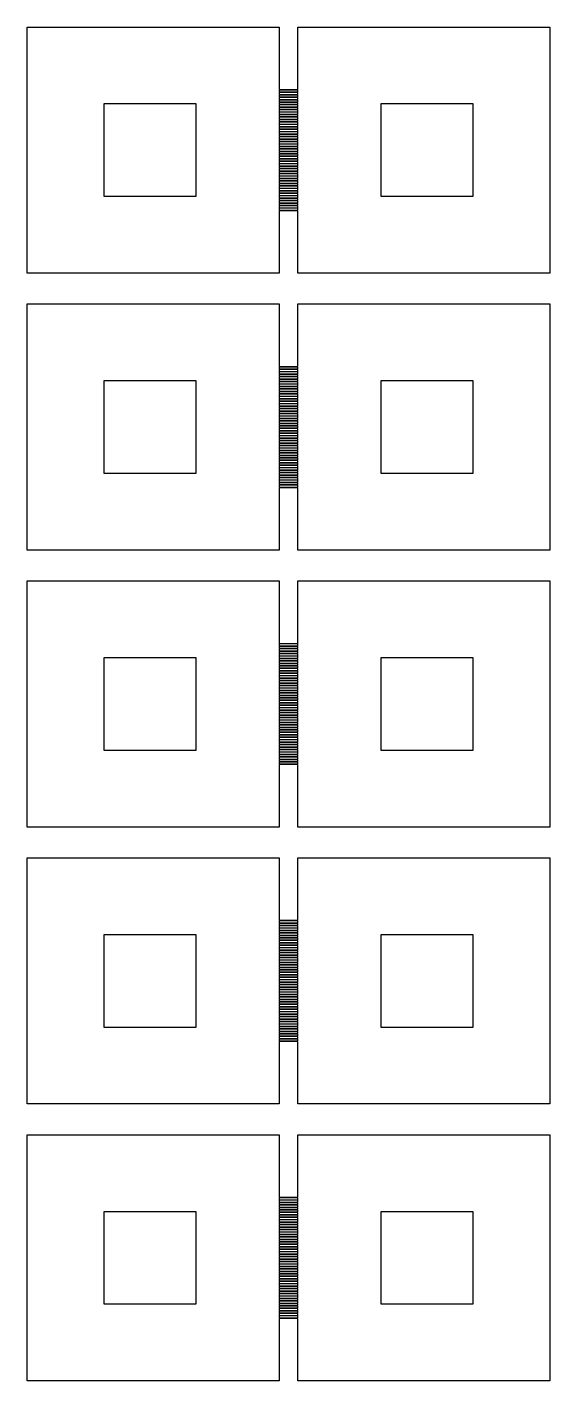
# Model space of a CAD drawing. Extents: x 40 to 187, y -3 to 150.
# Drawn here: x 55.48 to 64.17, y 69.28 to 91.78 of the extents above; entities that cross this region are included whole.
import ezdxf

# ---------------------------------------------------------------- set-up
doc = ezdxf.new("R2010")
doc.units = 0

msp = doc.modelspace()

# ---------------------------------------------------------------- linework, layer by layer
for p, q in [((55.476, 87.6879), (55.476, 91.7783)), ((55.476, 91.7783), (59.6687, 91.7783)), ((59.6687, 91.7783), (59.6687, 90.7404)), ((59.9755, 90.7404), (59.9755, 91.7783)), ((59.9755, 91.7783), (64.1681, 91.7783)), ((64.1681, 91.7783), (64.1681, 87.6879)), ((59.6687, 90.7404), (59.9755, 90.7404)), ((59.9755, 90.7302), (59.6687, 90.7302)), ((59.6687, 90.7302), (59.6687, 90.6995)), ((59.6687, 90.6995), (59.9755, 90.6995)), ((59.9755, 90.6893), (59.6687, 90.6893)), ((59.6687, 90.6893), (59.6687, 90.6586)), ((59.9755, 90.6995), (59.9755, 90.7302)), ((59.9755, 90.6586), (59.9755, 90.6893)), ((58.2882, 90.5001), (56.7543, 90.5001)), ((56.7543, 90.5001), (56.7543, 88.9662)), ((58.2882, 88.9662), (58.2882, 90.5001)), ((59.6687, 90.6586), (59.9755, 90.6586)), ((59.9755, 90.6484), (59.6687, 90.6484)), ((59.6687, 90.6484), (59.6687, 90.6177)), ((59.6687, 90.6177), (59.9755, 90.6177)), ((59.9755, 90.6075), (59.6687, 90.6075)), ((59.6687, 90.6075), (59.6687, 90.5768)), ((59.6687, 90.5768), (59.9755, 90.5768)), ((59.9755, 90.5665), (59.6687, 90.5665)), ((59.6687, 90.5665), (59.6687, 90.5359)), ((59.6687, 90.5359), (59.9755, 90.5359)), ((59.9755, 90.5257), (59.6687, 90.5257)), ((59.6687, 90.5257), (59.6687, 90.495)), ((59.6687, 90.495), (59.9755, 90.495)), ((59.9755, 90.4847), (59.6687, 90.4847)), ((59.6687, 90.4847), (59.6687, 90.4541)), ((59.6687, 90.4541), (59.9755, 90.4541)), ((59.9755, 90.4438), (59.6687, 90.4438)), ((59.6687, 90.4438), (59.6687, 90.4132)), ((59.9755, 90.6177), (59.9755, 90.6484)), ((59.9755, 90.5768), (59.9755, 90.6075)), ((59.9755, 90.5359), (59.9755, 90.5665)), ((59.9755, 90.495), (59.9755, 90.5257)), ((59.9755, 90.4541), (59.9755, 90.4847)), ((59.9755, 90.4132), (59.9755, 90.4438)), ((62.8899, 90.5001), (61.356, 90.5001)), ((61.356, 90.5001), (61.356, 88.9662)), ((62.8899, 88.9662), (62.8899, 90.5001)), ((59.6687, 90.4132), (59.9755, 90.4132)), ((59.9755, 90.4029), (59.6687, 90.4029)), ((59.6687, 90.4029), (59.6687, 90.3723)), ((59.6687, 90.3723), (59.9755, 90.3723)), ((59.9755, 90.362), (59.6687, 90.362)), ((59.6687, 90.362), (59.6687, 90.3314)), ((59.6687, 90.3314), (59.9755, 90.3314)), ((59.9755, 90.3211), (59.6687, 90.3211)), ((59.6687, 90.3211), (59.6687, 90.2905)), ((59.6687, 90.2905), (59.9755, 90.2905)), ((59.9755, 90.2802), (59.6687, 90.2802)), ((59.6687, 90.2802), (59.6687, 90.2495)), ((59.6687, 90.2495), (59.9755, 90.2495)), ((59.9755, 90.2393), (59.6687, 90.2393)), ((59.6687, 90.2393), (59.6687, 90.2086)), ((59.9755, 90.3723), (59.9755, 90.4029)), ((59.9755, 90.3314), (59.9755, 90.362)), ((59.9755, 90.2905), (59.9755, 90.3211)), ((59.9755, 90.2495), (59.9755, 90.2802)), ((59.9755, 90.2086), (59.9755, 90.2393)), ((59.6687, 90.2086), (59.9755, 90.2086)), ((59.9755, 90.1984), (59.6687, 90.1984)), ((59.6687, 90.1984), (59.6687, 90.1677)), ((59.6687, 90.1677), (59.9755, 90.1677)), ((59.9755, 90.1575), (59.6687, 90.1575)), ((59.6687, 90.1575), (59.6687, 90.1268)), ((59.6687, 90.1268), (59.9755, 90.1268)), ((59.9755, 90.1166), (59.6687, 90.1166)), ((59.6687, 90.1166), (59.6687, 90.0859)), ((59.6687, 90.0859), (59.9755, 90.0859)), ((59.9755, 90.0757), (59.6687, 90.0757)), ((59.6687, 90.0757), (59.6687, 90.045)), ((59.6687, 90.045), (59.9755, 90.045)), ((59.9755, 90.0348), (59.6687, 90.0348)), ((59.6687, 90.0348), (59.6687, 90.0041)), ((59.6687, 90.0041), (59.9755, 90.0041)), ((59.9755, 89.9939), (59.6687, 89.9939)), ((59.6687, 89.9939), (59.6687, 89.9632)), ((59.9755, 90.1677), (59.9755, 90.1984)), ((59.9755, 90.1268), (59.9755, 90.1575)), ((59.9755, 90.0859), (59.9755, 90.1166)), ((59.9755, 90.045), (59.9755, 90.0757)), ((59.9755, 90.0041), (59.9755, 90.0348)), ((59.9755, 89.9632), (59.9755, 89.9939)), ((59.6687, 89.9632), (59.9755, 89.9632)), ((59.9755, 89.953), (59.6687, 89.953)), ((59.6687, 89.953), (59.6687, 89.9223)), ((59.6687, 89.9223), (59.9755, 89.9223)), ((59.9755, 89.9121), (59.6687, 89.9121)), ((59.6687, 89.9121), (59.6687, 89.8814)), ((59.6687, 89.8814), (59.9755, 89.8814)), ((59.9755, 89.8712), (59.6687, 89.8712)), ((59.6687, 89.8712), (59.6687, 89.8405)), ((59.6687, 89.8405), (59.9755, 89.8405)), ((59.9755, 89.8303), (59.6687, 89.8303)), ((59.6687, 89.8303), (59.6687, 89.7996)), ((59.6687, 89.7996), (59.9755, 89.7996)), ((59.9755, 89.7894), (59.6687, 89.7894)), ((59.6687, 89.7894), (59.6687, 89.7587)), ((59.9755, 89.9223), (59.9755, 89.953)), ((59.9755, 89.8814), (59.9755, 89.9121)), ((59.9755, 89.8405), (59.9755, 89.8712)), ((59.9755, 89.7996), (59.9755, 89.8303)), ((59.9755, 89.7587), (59.9755, 89.7894)), ((59.6687, 89.7587), (59.9755, 89.7587)), ((59.9755, 89.7485), (59.6687, 89.7485)), ((59.6687, 89.7485), (59.6687, 89.7178)), ((59.6687, 89.7178), (59.9755, 89.7178)), ((59.9755, 89.7076), (59.6687, 89.7076)), ((59.6687, 89.7076), (59.6687, 89.6769)), ((59.6687, 89.6769), (59.9755, 89.6769)), ((59.9755, 89.6667), (59.6687, 89.6667)), ((59.6687, 89.6667), (59.6687, 89.636)), ((59.6687, 89.636), (59.9755, 89.636)), ((59.9755, 89.6258), (59.6687, 89.6258)), ((59.6687, 89.6258), (59.6687, 89.5951)), ((59.6687, 89.5951), (59.9755, 89.5951)), ((59.9755, 89.5849), (59.6687, 89.5849)), ((59.6687, 89.5849), (59.6687, 89.5542)), ((59.6687, 89.5542), (59.9755, 89.5542)), ((59.9755, 89.544), (59.6687, 89.544)), ((59.6687, 89.544), (59.6687, 89.5133)), ((59.9755, 89.7178), (59.9755, 89.7485)), ((59.9755, 89.6769), (59.9755, 89.7076)), ((59.9755, 89.636), (59.9755, 89.6667)), ((59.9755, 89.5951), (59.9755, 89.6258)), ((59.9755, 89.5542), (59.9755, 89.5849)), ((59.9755, 89.5133), (59.9755, 89.544)), ((59.6687, 89.5133), (59.9755, 89.5133)), ((59.9755, 89.5031), (59.6687, 89.5031)), ((59.6687, 89.5031), (59.6687, 89.4724)), ((59.6687, 89.4724), (59.9755, 89.4724)), ((59.9755, 89.4622), (59.6687, 89.4622)), ((59.6687, 89.4622), (59.6687, 89.4315)), ((59.6687, 89.4315), (59.9755, 89.4315)), ((59.9755, 89.4212), (59.6687, 89.4212)), ((59.6687, 89.4212), (59.6687, 89.3906)), ((59.6687, 89.3906), (59.9755, 89.3906)), ((59.9755, 89.3804), (59.6687, 89.3804)), ((59.6687, 89.3804), (59.6687, 89.3497)), ((59.6687, 89.3497), (59.9755, 89.3497)), ((59.9755, 89.3394), (59.6687, 89.3394)), ((59.6687, 89.3394), (59.6687, 89.3088)), ((59.9755, 89.4724), (59.9755, 89.5031)), ((59.9755, 89.4315), (59.9755, 89.4622)), ((59.9755, 89.3906), (59.9755, 89.4212)), ((59.9755, 89.3497), (59.9755, 89.3804)), ((59.9755, 89.3088), (59.9755, 89.3394)), ((59.6687, 89.3088), (59.9755, 89.3088)), ((59.9755, 89.2986), (59.6687, 89.2986)), ((59.6687, 89.2986), (59.6687, 89.2679)), ((59.6687, 89.2679), (59.9755, 89.2679)), ((59.9755, 89.2576), (59.6687, 89.2576)), ((59.6687, 89.2576), (59.6687, 89.227)), ((59.6687, 89.227), (59.9755, 89.227)), ((59.9755, 89.2167), (59.6687, 89.2167)), ((59.6687, 89.2167), (59.6687, 89.1861)), ((59.6687, 89.1861), (59.9755, 89.1861)), ((59.9755, 89.1758), (59.6687, 89.1758)), ((59.6687, 89.1758), (59.6687, 89.1452)), ((59.6687, 89.1452), (59.9755, 89.1452)), ((59.9755, 89.1349), (59.6687, 89.1349)), ((59.6687, 89.1349), (59.6687, 89.1042)), ((59.6687, 89.1042), (59.9755, 89.1042)), ((59.9755, 89.094), (59.6687, 89.094)), ((59.6687, 89.094), (59.6687, 89.0633)), ((59.9755, 89.2679), (59.9755, 89.2986)), ((59.9755, 89.227), (59.9755, 89.2576)), ((59.9755, 89.1861), (59.9755, 89.2167)), ((59.9755, 89.1452), (59.9755, 89.1758)), ((59.9755, 89.1042), (59.9755, 89.1349)), ((59.9755, 89.0633), (59.9755, 89.094)), ((56.7543, 88.9662), (58.2882, 88.9662)), ((59.6687, 89.0633), (59.9755, 89.0633)), ((59.9755, 89.0531), (59.6687, 89.0531)), ((59.6687, 89.0531), (59.6687, 89.0224)), ((59.6687, 89.0224), (59.9755, 89.0224)), ((59.9755, 89.0122), (59.6687, 89.0122)), ((59.6687, 89.0122), (59.6687, 88.9816)), ((59.6687, 88.9816), (59.9755, 88.9816)), ((59.9755, 88.9713), (59.6687, 88.9713)), ((59.6687, 88.9713), (59.6687, 88.9406)), ((59.6687, 88.9406), (59.9755, 88.9406)), ((59.9755, 88.9304), (59.6687, 88.9304)), ((59.6687, 88.9304), (59.6687, 88.8997)), ((59.6687, 88.8997), (59.9755, 88.8997)), ((59.9755, 88.8895), (59.6687, 88.8895)), ((59.6687, 88.8895), (59.6687, 88.8588)), ((59.9755, 89.0224), (59.9755, 89.0531)), ((59.9755, 88.9816), (59.9755, 89.0122)), ((59.9755, 88.9406), (59.9755, 88.9713)), ((59.9755, 88.8997), (59.9755, 88.9304)), ((59.9755, 88.8588), (59.9755, 88.8895)), ((61.356, 88.9662), (62.8899, 88.9662)), ((59.6687, 88.8588), (59.9755, 88.8588)), ((59.9755, 88.8486), (59.6687, 88.8486)), ((59.6687, 88.8486), (59.6687, 88.8179)), ((59.6687, 88.8179), (59.9755, 88.8179)), ((59.9755, 88.8077), (59.6687, 88.8077)), ((59.6687, 88.8077), (59.6687, 88.777)), ((59.6687, 88.777), (59.9755, 88.777)), ((59.9755, 88.7668), (59.6687, 88.7668)), ((59.6687, 88.7668), (59.6687, 88.7361)), ((59.6687, 88.7361), (59.9755, 88.7361)), ((59.9755, 88.7259), (59.6687, 88.7259)), ((59.6687, 88.7259), (59.6687, 87.6879)), ((59.9755, 88.8179), (59.9755, 88.8486)), ((59.9755, 88.777), (59.9755, 88.8077)), ((59.9755, 88.7361), (59.9755, 88.7668)), ((59.9755, 87.6879), (59.9755, 88.7259)), ((59.6687, 87.6879), (55.476, 87.6879)), ((64.1681, 87.6879), (59.9755, 87.6879)), ((55.476, 83.0862), (55.476, 87.1766)), ((55.476, 87.1766), (59.6687, 87.1766)), ((59.6687, 87.1766), (59.6687, 86.1387)), ((59.9755, 86.1387), (59.9755, 87.1766)), ((59.9755, 87.1766), (64.1681, 87.1766)), ((64.1681, 87.1766), (64.1681, 83.0862)), ((59.6687, 86.1387), (59.9755, 86.1387)), ((59.9755, 86.1285), (59.6687, 86.1285)), ((59.6687, 86.1285), (59.6687, 86.0978)), ((59.6687, 86.0978), (59.9755, 86.0978)), ((59.9755, 86.0876), (59.6687, 86.0876)), ((59.6687, 86.0876), (59.6687, 86.0569)), ((59.6687, 86.0569), (59.9755, 86.0569)), ((59.9755, 86.0467), (59.6687, 86.0467)), ((59.6687, 86.0467), (59.6687, 86.016)), ((59.6687, 86.016), (59.9755, 86.016)), ((59.9755, 86.0058), (59.6687, 86.0058)), ((59.6687, 86.0058), (59.6687, 85.9751)), ((59.6687, 85.9751), (59.9755, 85.9751)), ((59.9755, 85.9648), (59.6687, 85.9648)), ((59.6687, 85.9648), (59.6687, 85.9342)), ((59.9755, 86.0978), (59.9755, 86.1285)), ((59.9755, 86.0569), (59.9755, 86.0876)), ((59.9755, 86.016), (59.9755, 86.0467)), ((59.9755, 85.9751), (59.9755, 86.0058)), ((59.9755, 85.9342), (59.9755, 85.9648)), ((58.2882, 85.8984), (56.7543, 85.8984)), ((56.7543, 85.8984), (56.7543, 84.3645)), ((58.2882, 84.3645), (58.2882, 85.8984)), ((59.6687, 85.9342), (59.9755, 85.9342)), ((59.9755, 85.924), (59.6687, 85.924)), ((59.6687, 85.924), (59.6687, 85.8933)), ((59.6687, 85.8933), (59.9755, 85.8933)), ((59.9755, 85.883), (59.6687, 85.883)), ((59.6687, 85.883), (59.6687, 85.8524)), ((59.6687, 85.8524), (59.9755, 85.8524)), ((59.9755, 85.8421), (59.6687, 85.8421)), ((59.6687, 85.8421), (59.6687, 85.8115)), ((59.6687, 85.8115), (59.9755, 85.8115)), ((59.9755, 85.8012), (59.6687, 85.8012)), ((59.6687, 85.8012), (59.6687, 85.7706)), ((59.6687, 85.7706), (59.9755, 85.7706)), ((59.9755, 85.7603), (59.6687, 85.7603)), ((59.6687, 85.7603), (59.6687, 85.7297)), ((59.6687, 85.7297), (59.9755, 85.7297)), ((59.9755, 85.7194), (59.6687, 85.7194)), ((59.6687, 85.7194), (59.6687, 85.6888)), ((59.9755, 85.8933), (59.9755, 85.924)), ((59.9755, 85.8524), (59.9755, 85.883)), ((59.9755, 85.8115), (59.9755, 85.8421)), ((59.9755, 85.7706), (59.9755, 85.8012)), ((59.9755, 85.7297), (59.9755, 85.7603)), ((59.9755, 85.6888), (59.9755, 85.7194)), ((62.8899, 85.8984), (61.356, 85.8984)), ((61.356, 85.8984), (61.356, 84.3645)), ((62.8899, 84.3645), (62.8899, 85.8984)), ((59.6687, 85.6888), (59.9755, 85.6888)), ((59.9755, 85.6785), (59.6687, 85.6785)), ((59.6687, 85.6785), (59.6687, 85.6478)), ((59.6687, 85.6478), (59.9755, 85.6478)), ((59.9755, 85.6376), (59.6687, 85.6376)), ((59.6687, 85.6376), (59.6687, 85.6069)), ((59.6687, 85.6069), (59.9755, 85.6069)), ((59.9755, 85.5967), (59.6687, 85.5967)), ((59.6687, 85.5967), (59.6687, 85.566)), ((59.6687, 85.566), (59.9755, 85.566)), ((59.9755, 85.5558), (59.6687, 85.5558)), ((59.6687, 85.5558), (59.6687, 85.5251)), ((59.6687, 85.5251), (59.9755, 85.5251)), ((59.9755, 85.5149), (59.6687, 85.5149)), ((59.6687, 85.5149), (59.6687, 85.4842)), ((59.9755, 85.6478), (59.9755, 85.6785)), ((59.9755, 85.6069), (59.9755, 85.6376)), ((59.9755, 85.566), (59.9755, 85.5967)), ((59.9755, 85.5251), (59.9755, 85.5558)), ((59.9755, 85.4842), (59.9755, 85.5149)), ((59.6687, 85.4842), (59.9755, 85.4842)), ((59.9755, 85.474), (59.6687, 85.474)), ((59.6687, 85.474), (59.6687, 85.4433)), ((59.6687, 85.4433), (59.9755, 85.4433)), ((59.9755, 85.4331), (59.6687, 85.4331)), ((59.6687, 85.4331), (59.6687, 85.4024)), ((59.6687, 85.4024), (59.9755, 85.4024)), ((59.9755, 85.3922), (59.6687, 85.3922)), ((59.6687, 85.3922), (59.6687, 85.3615)), ((59.6687, 85.3615), (59.9755, 85.3615)), ((59.9755, 85.3513), (59.6687, 85.3513)), ((59.6687, 85.3513), (59.6687, 85.3206)), ((59.6687, 85.3206), (59.9755, 85.3206)), ((59.9755, 85.3104), (59.6687, 85.3104)), ((59.6687, 85.3104), (59.6687, 85.2797)), ((59.6687, 85.2797), (59.9755, 85.2797)), ((59.9755, 85.2695), (59.6687, 85.2695)), ((59.6687, 85.2695), (59.6687, 85.2388)), ((59.9755, 85.4433), (59.9755, 85.474)), ((59.9755, 85.4024), (59.9755, 85.4331)), ((59.9755, 85.3615), (59.9755, 85.3922)), ((59.9755, 85.3206), (59.9755, 85.3513)), ((59.9755, 85.2797), (59.9755, 85.3104)), ((59.9755, 85.2388), (59.9755, 85.2695)), ((59.6687, 85.2388), (59.9755, 85.2388)), ((59.9755, 85.2286), (59.6687, 85.2286)), ((59.6687, 85.2286), (59.6687, 85.1979)), ((59.6687, 85.1979), (59.9755, 85.1979)), ((59.9755, 85.1877), (59.6687, 85.1877)), ((59.6687, 85.1877), (59.6687, 85.157)), ((59.6687, 85.157), (59.9755, 85.157)), ((59.9755, 85.1468), (59.6687, 85.1468)), ((59.6687, 85.1468), (59.6687, 85.1161)), ((59.6687, 85.1161), (59.9755, 85.1161)), ((59.9755, 85.1059), (59.6687, 85.1059)), ((59.6687, 85.1059), (59.6687, 85.0752)), ((59.6687, 85.0752), (59.9755, 85.0752)), ((59.9755, 85.065), (59.6687, 85.065)), ((59.6687, 85.065), (59.6687, 85.0343)), ((59.9755, 85.1979), (59.9755, 85.2286)), ((59.9755, 85.157), (59.9755, 85.1877)), ((59.9755, 85.1161), (59.9755, 85.1468)), ((59.9755, 85.0752), (59.9755, 85.1059)), ((59.9755, 85.0343), (59.9755, 85.065)), ((59.6687, 85.0343), (59.9755, 85.0343)), ((59.9755, 85.0241), (59.6687, 85.0241)), ((59.6687, 85.0241), (59.6687, 84.9934)), ((59.6687, 84.9934), (59.9755, 84.9934)), ((59.9755, 84.9832), (59.6687, 84.9832)), ((59.6687, 84.9832), (59.6687, 84.9525)), ((59.6687, 84.9525), (59.9755, 84.9525)), ((59.9755, 84.9423), (59.6687, 84.9423)), ((59.6687, 84.9423), (59.6687, 84.9116)), ((59.6687, 84.9116), (59.9755, 84.9116)), ((59.9755, 84.9014), (59.6687, 84.9014)), ((59.6687, 84.9014), (59.6687, 84.8707)), ((59.6687, 84.8707), (59.9755, 84.8707)), ((59.9755, 84.8605), (59.6687, 84.8605)), ((59.6687, 84.8605), (59.6687, 84.8298)), ((59.6687, 84.8298), (59.9755, 84.8298)), ((59.9755, 84.8195), (59.6687, 84.8195)), ((59.6687, 84.8195), (59.6687, 84.7889)), ((59.9755, 84.9934), (59.9755, 85.0241)), ((59.9755, 84.9525), (59.9755, 84.9832)), ((59.9755, 84.9116), (59.9755, 84.9423)), ((59.9755, 84.8707), (59.9755, 84.9014)), ((59.9755, 84.8298), (59.9755, 84.8605)), ((59.9755, 84.7889), (59.9755, 84.8195)), ((59.6687, 84.7889), (59.9755, 84.7889)), ((59.9755, 84.7787), (59.6687, 84.7787)), ((59.6687, 84.7787), (59.6687, 84.748)), ((59.6687, 84.748), (59.9755, 84.748)), ((59.9755, 84.7377), (59.6687, 84.7377)), ((59.6687, 84.7377), (59.6687, 84.7071)), ((59.6687, 84.7071), (59.9755, 84.7071)), ((59.9755, 84.6969), (59.6687, 84.6969)), ((59.6687, 84.6969), (59.6687, 84.6662)), ((59.6687, 84.6662), (59.9755, 84.6662)), ((59.9755, 84.6559), (59.6687, 84.6559)), ((59.6687, 84.6559), (59.6687, 84.6253)), ((59.6687, 84.6253), (59.9755, 84.6253)), ((59.9755, 84.615), (59.6687, 84.615)), ((59.6687, 84.615), (59.6687, 84.5844)), ((59.9755, 84.748), (59.9755, 84.7787)), ((59.9755, 84.7071), (59.9755, 84.7377)), ((59.9755, 84.6662), (59.9755, 84.6969)), ((59.9755, 84.6253), (59.9755, 84.6559)), ((59.9755, 84.5844), (59.9755, 84.615)), ((59.6687, 84.5844), (59.9755, 84.5844)), ((59.9755, 84.5741), (59.6687, 84.5741)), ((59.6687, 84.5741), (59.6687, 84.5435)), ((59.6687, 84.5435), (59.9755, 84.5435)), ((59.9755, 84.5332), (59.6687, 84.5332)), ((59.6687, 84.5332), (59.6687, 84.5025)), ((59.6687, 84.5025), (59.9755, 84.5025)), ((59.9755, 84.4923), (59.6687, 84.4923)), ((59.6687, 84.4923), (59.6687, 84.4616)), ((59.6687, 84.4616), (59.9755, 84.4616)), ((59.9755, 84.4514), (59.6687, 84.4514)), ((59.6687, 84.4514), (59.6687, 84.4207)), ((59.6687, 84.4207), (59.9755, 84.4207)), ((59.9755, 84.4105), (59.6687, 84.4105)), ((59.6687, 84.4105), (59.6687, 84.3799)), ((59.6687, 84.3799), (59.9755, 84.3799)), ((59.9755, 84.3696), (59.6687, 84.3696)), ((59.6687, 84.3696), (59.6687, 84.3389)), ((59.9755, 84.5435), (59.9755, 84.5741)), ((59.9755, 84.5025), (59.9755, 84.5332)), ((59.9755, 84.4616), (59.9755, 84.4923)), ((59.9755, 84.4207), (59.9755, 84.4514)), ((59.9755, 84.3799), (59.9755, 84.4105)), ((59.9755, 84.3389), (59.9755, 84.3696)), ((56.7543, 84.3645), (58.2882, 84.3645)), ((59.6687, 84.3389), (59.9755, 84.3389)), ((59.9755, 84.3287), (59.6687, 84.3287)), ((59.6687, 84.3287), (59.6687, 84.298)), ((59.6687, 84.298), (59.9755, 84.298)), ((59.9755, 84.2878), (59.6687, 84.2878)), ((59.6687, 84.2878), (59.6687, 84.2571)), ((59.6687, 84.2571), (59.9755, 84.2571)), ((59.9755, 84.2469), (59.6687, 84.2469)), ((59.6687, 84.2469), (59.6687, 84.2162)), ((59.6687, 84.2162), (59.9755, 84.2162)), ((59.9755, 84.206), (59.6687, 84.206)), ((59.6687, 84.206), (59.6687, 84.1753)), ((59.6687, 84.1753), (59.9755, 84.1753)), ((59.9755, 84.1651), (59.6687, 84.1651)), ((59.6687, 84.1651), (59.6687, 84.1344)), ((59.9755, 84.298), (59.9755, 84.3287)), ((59.9755, 84.2571), (59.9755, 84.2878)), ((59.9755, 84.2162), (59.9755, 84.2469)), ((59.9755, 84.1753), (59.9755, 84.206)), ((59.9755, 84.1344), (59.9755, 84.1651)), ((61.356, 84.3645), (62.8899, 84.3645)), ((59.6687, 84.1344), (59.9755, 84.1344)), ((59.9755, 84.1242), (59.6687, 84.1242)), ((59.6687, 84.1242), (59.6687, 83.0862)), ((59.9755, 83.0862), (59.9755, 84.1242)), ((59.6687, 83.0862), (55.476, 83.0862)), ((64.1681, 83.0862), (59.9755, 83.0862)), ((55.476, 78.4845), (55.476, 82.5749)), ((55.476, 82.5749), (59.6687, 82.5749)), ((59.6687, 82.5749), (59.6687, 81.537)), ((59.9755, 81.537), (59.9755, 82.5749)), ((59.9755, 82.5749), (64.1681, 82.5749)), ((64.1681, 82.5749), (64.1681, 78.4845)), ((59.6687, 81.537), (59.9755, 81.537)), ((59.9755, 81.5268), (59.6687, 81.5268)), ((59.6687, 81.5268), (59.6687, 81.4961)), ((59.6687, 81.4961), (59.9755, 81.4961)), ((59.9755, 81.4859), (59.6687, 81.4859)), ((59.6687, 81.4859), (59.6687, 81.4552)), ((59.6687, 81.4552), (59.9755, 81.4552)), ((59.9755, 81.445), (59.6687, 81.445)), ((59.6687, 81.445), (59.6687, 81.4143)), ((59.9755, 81.4961), (59.9755, 81.5268)), ((59.9755, 81.4552), (59.9755, 81.4859)), ((59.9755, 81.4143), (59.9755, 81.445)), ((58.2882, 81.2967), (56.7543, 81.2967)), ((56.7543, 81.2967), (56.7543, 79.7628)), ((58.2882, 79.7628), (58.2882, 81.2967)), ((59.6687, 81.4143), (59.9755, 81.4143)), ((59.9755, 81.4041), (59.6687, 81.4041)), ((59.6687, 81.4041), (59.6687, 81.3734)), ((59.6687, 81.3734), (59.9755, 81.3734)), ((59.9755, 81.3631), (59.6687, 81.3631)), ((59.6687, 81.3631), (59.6687, 81.3325)), ((59.6687, 81.3325), (59.9755, 81.3325)), ((59.9755, 81.3223), (59.6687, 81.3223)), ((59.6687, 81.3223), (59.6687, 81.2916)), ((59.6687, 81.2916), (59.9755, 81.2916)), ((59.9755, 81.2813), (59.6687, 81.2813)), ((59.6687, 81.2813), (59.6687, 81.2507)), ((59.6687, 81.2507), (59.9755, 81.2507)), ((59.9755, 81.2404), (59.6687, 81.2404)), ((59.6687, 81.2404), (59.6687, 81.2098)), ((59.9755, 81.3734), (59.9755, 81.4041)), ((59.9755, 81.3325), (59.9755, 81.3631)), ((59.9755, 81.2916), (59.9755, 81.3223)), ((59.9755, 81.2507), (59.9755, 81.2813)), ((59.9755, 81.2098), (59.9755, 81.2404)), ((62.8899, 81.2967), (61.356, 81.2967)), ((61.356, 81.2967), (61.356, 79.7628)), ((62.8899, 79.7628), (62.8899, 81.2967)), ((59.6687, 81.2098), (59.9755, 81.2098)), ((59.9755, 81.1995), (59.6687, 81.1995)), ((59.6687, 81.1995), (59.6687, 81.1689)), ((59.6687, 81.1689), (59.9755, 81.1689)), ((59.9755, 81.1586), (59.6687, 81.1586)), ((59.6687, 81.1586), (59.6687, 81.128)), ((59.6687, 81.128), (59.9755, 81.128)), ((59.9755, 81.1177), (59.6687, 81.1177)), ((59.6687, 81.1177), (59.6687, 81.0871)), ((59.6687, 81.0871), (59.9755, 81.0871)), ((59.9755, 81.0768), (59.6687, 81.0768)), ((59.6687, 81.0768), (59.6687, 81.0461)), ((59.6687, 81.0461), (59.9755, 81.0461)), ((59.9755, 81.0359), (59.6687, 81.0359)), ((59.6687, 81.0359), (59.6687, 81.0052)), ((59.6687, 81.0052), (59.9755, 81.0052)), ((59.9755, 80.995), (59.6687, 80.995)), ((59.6687, 80.995), (59.6687, 80.9643)), ((59.9755, 81.1689), (59.9755, 81.1995)), ((59.9755, 81.128), (59.9755, 81.1586)), ((59.9755, 81.0871), (59.9755, 81.1177)), ((59.9755, 81.0461), (59.9755, 81.0768)), ((59.9755, 81.0052), (59.9755, 81.0359)), ((59.9755, 80.9643), (59.9755, 80.995)), ((59.6687, 80.9643), (59.9755, 80.9643)), ((59.9755, 80.9541), (59.6687, 80.9541)), ((59.6687, 80.9541), (59.6687, 80.9234)), ((59.6687, 80.9234), (59.9755, 80.9234)), ((59.9755, 80.9132), (59.6687, 80.9132)), ((59.6687, 80.9132), (59.6687, 80.8825)), ((59.6687, 80.8825), (59.9755, 80.8825)), ((59.9755, 80.8723), (59.6687, 80.8723)), ((59.6687, 80.8723), (59.6687, 80.8416)), ((59.6687, 80.8416), (59.9755, 80.8416)), ((59.9755, 80.8314), (59.6687, 80.8314)), ((59.6687, 80.8314), (59.6687, 80.8007)), ((59.6687, 80.8007), (59.9755, 80.8007)), ((59.9755, 80.7905), (59.6687, 80.7905)), ((59.6687, 80.7905), (59.6687, 80.7598)), ((59.9755, 80.9234), (59.9755, 80.9541)), ((59.9755, 80.8825), (59.9755, 80.9132)), ((59.9755, 80.8416), (59.9755, 80.8723)), ((59.9755, 80.8007), (59.9755, 80.8314)), ((59.9755, 80.7598), (59.9755, 80.7905)), ((59.6687, 80.7598), (59.9755, 80.7598)), ((59.9755, 80.7496), (59.6687, 80.7496)), ((59.6687, 80.7496), (59.6687, 80.7189)), ((59.6687, 80.7189), (59.9755, 80.7189)), ((59.9755, 80.7087), (59.6687, 80.7087)), ((59.6687, 80.7087), (59.6687, 80.678)), ((59.6687, 80.678), (59.9755, 80.678)), ((59.9755, 80.6678), (59.6687, 80.6678)), ((59.6687, 80.6678), (59.6687, 80.6371)), ((59.6687, 80.6371), (59.9755, 80.6371)), ((59.9755, 80.6269), (59.6687, 80.6269)), ((59.6687, 80.6269), (59.6687, 80.5962)), ((59.6687, 80.5962), (59.9755, 80.5962)), ((59.9755, 80.586), (59.6687, 80.586)), ((59.6687, 80.586), (59.6687, 80.5553)), ((59.6687, 80.5553), (59.9755, 80.5553)), ((59.9755, 80.5451), (59.6687, 80.5451)), ((59.6687, 80.5451), (59.6687, 80.5144)), ((59.9755, 80.7189), (59.9755, 80.7496)), ((59.9755, 80.678), (59.9755, 80.7087)), ((59.9755, 80.6371), (59.9755, 80.6678)), ((59.9755, 80.5962), (59.9755, 80.6269)), ((59.9755, 80.5553), (59.9755, 80.586)), ((59.9755, 80.5144), (59.9755, 80.5451)), ((59.6687, 80.5144), (59.9755, 80.5144)), ((59.9755, 80.5042), (59.6687, 80.5042)), ((59.6687, 80.5042), (59.6687, 80.4735)), ((59.6687, 80.4735), (59.9755, 80.4735)), ((59.9755, 80.4633), (59.6687, 80.4633)), ((59.6687, 80.4633), (59.6687, 80.4326)), ((59.6687, 80.4326), (59.9755, 80.4326)), ((59.9755, 80.4224), (59.6687, 80.4224)), ((59.6687, 80.4224), (59.6687, 80.3917)), ((59.6687, 80.3917), (59.9755, 80.3917)), ((59.9755, 80.3815), (59.6687, 80.3815)), ((59.6687, 80.3815), (59.6687, 80.3508)), ((59.6687, 80.3508), (59.9755, 80.3508)), ((59.9755, 80.3406), (59.6687, 80.3406)), ((59.6687, 80.3406), (59.6687, 80.3099)), ((59.9755, 80.4735), (59.9755, 80.5042)), ((59.9755, 80.4326), (59.9755, 80.4633)), ((59.9755, 80.3917), (59.9755, 80.4224)), ((59.9755, 80.3508), (59.9755, 80.3815)), ((59.9755, 80.3099), (59.9755, 80.3406)), ((59.6687, 80.3099), (59.9755, 80.3099)), ((59.9755, 80.2997), (59.6687, 80.2997)), ((59.6687, 80.2997), (59.6687, 80.269)), ((59.6687, 80.269), (59.9755, 80.269)), ((59.9755, 80.2588), (59.6687, 80.2588)), ((59.6687, 80.2588), (59.6687, 80.2281)), ((59.6687, 80.2281), (59.9755, 80.2281)), ((59.9755, 80.2178), (59.6687, 80.2178)), ((59.6687, 80.2178), (59.6687, 80.1872)), ((59.6687, 80.1872), (59.9755, 80.1872)), ((59.9755, 80.177), (59.6687, 80.177)), ((59.6687, 80.177), (59.6687, 80.1463)), ((59.6687, 80.1463), (59.9755, 80.1463)), ((59.9755, 80.136), (59.6687, 80.136)), ((59.6687, 80.136), (59.6687, 80.1054)), ((59.6687, 80.1054), (59.9755, 80.1054)), ((59.9755, 80.0952), (59.6687, 80.0952)), ((59.6687, 80.0952), (59.6687, 80.0645)), ((59.9755, 80.269), (59.9755, 80.2997)), ((59.9755, 80.2281), (59.9755, 80.2588)), ((59.9755, 80.1872), (59.9755, 80.2178)), ((59.9755, 80.1463), (59.9755, 80.177)), ((59.9755, 80.1054), (59.9755, 80.136)), ((59.9755, 80.0645), (59.9755, 80.0952)), ((59.6687, 80.0645), (59.9755, 80.0645)), ((59.9755, 80.0542), (59.6687, 80.0542)), ((59.6687, 80.0542), (59.6687, 80.0236)), ((59.6687, 80.0236), (59.9755, 80.0236)), ((59.9755, 80.0133), (59.6687, 80.0133)), ((59.6687, 80.0133), (59.6687, 79.9827)), ((59.6687, 79.9827), (59.9755, 79.9827)), ((59.9755, 79.9724), (59.6687, 79.9724)), ((59.6687, 79.9724), (59.6687, 79.9418)), ((59.6687, 79.9418), (59.9755, 79.9418)), ((59.9755, 79.9315), (59.6687, 79.9315)), ((59.6687, 79.9315), (59.6687, 79.9008)), ((59.6687, 79.9008), (59.9755, 79.9008)), ((59.9755, 79.8906), (59.6687, 79.8906)), ((59.6687, 79.8906), (59.6687, 79.8599)), ((59.9755, 80.0236), (59.9755, 80.0542)), ((59.9755, 79.9827), (59.9755, 80.0133)), ((59.9755, 79.9418), (59.9755, 79.9724)), ((59.9755, 79.9008), (59.9755, 79.9315)), ((59.9755, 79.8599), (59.9755, 79.8906)), ((56.7543, 79.7628), (58.2882, 79.7628)), ((59.6687, 79.8599), (59.9755, 79.8599)), ((59.9755, 79.8497), (59.6687, 79.8497)), ((59.6687, 79.8497), (59.6687, 79.819)), ((59.6687, 79.819), (59.9755, 79.819)), ((59.9755, 79.8088), (59.6687, 79.8088)), ((59.6687, 79.8088), (59.6687, 79.7782)), ((59.6687, 79.7782), (59.9755, 79.7782)), ((59.9755, 79.7679), (59.6687, 79.7679)), ((59.6687, 79.7679), (59.6687, 79.7372)), ((59.6687, 79.7372), (59.9755, 79.7372)), ((59.9755, 79.727), (59.6687, 79.727)), ((59.6687, 79.727), (59.6687, 79.6963)), ((59.6687, 79.6963), (59.9755, 79.6963)), ((59.9755, 79.6861), (59.6687, 79.6861)), ((59.6687, 79.6861), (59.6687, 79.6554)), ((59.6687, 79.6554), (59.9755, 79.6554)), ((59.9755, 79.6452), (59.6687, 79.6452)), ((59.6687, 79.6452), (59.6687, 79.6145)), ((59.9755, 79.819), (59.9755, 79.8497)), ((59.9755, 79.7782), (59.9755, 79.8088)), ((59.9755, 79.7372), (59.9755, 79.7679)), ((59.9755, 79.6963), (59.9755, 79.727)), ((59.9755, 79.6554), (59.9755, 79.6861)), ((59.9755, 79.6145), (59.9755, 79.6452)), ((61.356, 79.7628), (62.8899, 79.7628)), ((59.6687, 79.6145), (59.9755, 79.6145)), ((59.9755, 79.6043), (59.6687, 79.6043)), ((59.6687, 79.6043), (59.6687, 79.5736)), ((59.6687, 79.5736), (59.9755, 79.5736)), ((59.9755, 79.5634), (59.6687, 79.5634)), ((59.6687, 79.5634), (59.6687, 79.5327)), ((59.6687, 79.5327), (59.9755, 79.5327)), ((59.9755, 79.5225), (59.6687, 79.5225)), ((59.6687, 79.5225), (59.6687, 78.4845)), ((59.9755, 79.5736), (59.9755, 79.6043)), ((59.9755, 79.5327), (59.9755, 79.5634)), ((59.9755, 78.4845), (59.9755, 79.5225)), ((59.6687, 78.4845), (55.476, 78.4845)), ((64.1681, 78.4845), (59.9755, 78.4845)), ((55.476, 73.8828), (55.476, 77.9732)), ((55.476, 77.9732), (59.6687, 77.9732)), ((59.6687, 77.9732), (59.6687, 76.9353)), ((59.9755, 76.9353), (59.9755, 77.9732)), ((59.9755, 77.9732), (64.1681, 77.9732)), ((64.1681, 77.9732), (64.1681, 73.8828)), ((59.6687, 76.9353), (59.9755, 76.9353)), ((59.9755, 76.9251), (59.6687, 76.9251)), ((59.6687, 76.9251), (59.6687, 76.8944)), ((59.6687, 76.8944), (59.9755, 76.8944)), ((59.9755, 76.8842), (59.6687, 76.8842)), ((59.6687, 76.8842), (59.6687, 76.8535)), ((59.6687, 76.8535), (59.9755, 76.8535)), ((59.9755, 76.8433), (59.6687, 76.8433)), ((59.6687, 76.8433), (59.6687, 76.8126)), ((59.6687, 76.8126), (59.9755, 76.8126)), ((59.9755, 76.8024), (59.6687, 76.8024)), ((59.6687, 76.8024), (59.6687, 76.7717)), ((59.6687, 76.7717), (59.9755, 76.7717)), ((59.9755, 76.7614), (59.6687, 76.7614)), ((59.6687, 76.7614), (59.6687, 76.7308)), ((59.6687, 76.7308), (59.9755, 76.7308)), ((59.9755, 76.7206), (59.6687, 76.7206)), ((59.6687, 76.7206), (59.6687, 76.6899)), ((59.9755, 76.8944), (59.9755, 76.9251)), ((59.9755, 76.8535), (59.9755, 76.8842)), ((59.9755, 76.8126), (59.9755, 76.8433)), ((59.9755, 76.7717), (59.9755, 76.8024)), ((59.9755, 76.7308), (59.9755, 76.7614)), ((59.9755, 76.6899), (59.9755, 76.7206)), ((58.2882, 76.695), (56.7543, 76.695)), ((56.7543, 76.695), (56.7543, 75.1611)), ((58.2882, 75.1611), (58.2882, 76.695)), ((59.6687, 76.6899), (59.9755, 76.6899)), ((59.9755, 76.6796), (59.6687, 76.6796)), ((59.6687, 76.6796), (59.6687, 76.649)), ((59.6687, 76.649), (59.9755, 76.649)), ((59.9755, 76.6387), (59.6687, 76.6387)), ((59.6687, 76.6387), (59.6687, 76.6081)), ((59.6687, 76.6081), (59.9755, 76.6081)), ((59.9755, 76.5978), (59.6687, 76.5978)), ((59.6687, 76.5978), (59.6687, 76.5672)), ((59.6687, 76.5672), (59.9755, 76.5672)), ((59.9755, 76.5569), (59.6687, 76.5569)), ((59.6687, 76.5569), (59.6687, 76.5263)), ((59.6687, 76.5263), (59.9755, 76.5263)), ((59.9755, 76.516), (59.6687, 76.516)), ((59.6687, 76.516), (59.6687, 76.4854)), ((59.9755, 76.649), (59.9755, 76.6796)), ((59.9755, 76.6081), (59.9755, 76.6387)), ((59.9755, 76.5672), (59.9755, 76.5978)), ((59.9755, 76.5263), (59.9755, 76.5569)), ((59.9755, 76.4854), (59.9755, 76.516)), ((62.8899, 76.695), (61.356, 76.695)), ((61.356, 76.695), (61.356, 75.1611)), ((62.8899, 75.1611), (62.8899, 76.695)), ((59.6687, 76.4854), (59.9755, 76.4854)), ((59.9755, 76.4751), (59.6687, 76.4751)), ((59.6687, 76.4751), (59.6687, 76.4444)), ((59.6687, 76.4444), (59.9755, 76.4444)), ((59.9755, 76.4342), (59.6687, 76.4342)), ((59.6687, 76.4342), (59.6687, 76.4035)), ((59.6687, 76.4035), (59.9755, 76.4035)), ((59.9755, 76.3933), (59.6687, 76.3933)), ((59.6687, 76.3933), (59.6687, 76.3626)), ((59.6687, 76.3626), (59.9755, 76.3626)), ((59.9755, 76.3524), (59.6687, 76.3524)), ((59.6687, 76.3524), (59.6687, 76.3217)), ((59.6687, 76.3217), (59.9755, 76.3217)), ((59.9755, 76.3115), (59.6687, 76.3115)), ((59.6687, 76.3115), (59.6687, 76.2808)), ((59.6687, 76.2808), (59.9755, 76.2808)), ((59.9755, 76.2706), (59.6687, 76.2706)), ((59.6687, 76.2706), (59.6687, 76.2399)), ((59.9755, 76.4444), (59.9755, 76.4751)), ((59.9755, 76.4035), (59.9755, 76.4342)), ((59.9755, 76.3626), (59.9755, 76.3933)), ((59.9755, 76.3217), (59.9755, 76.3524)), ((59.9755, 76.2808), (59.9755, 76.3115)), ((59.9755, 76.2399), (59.9755, 76.2706)), ((59.6687, 76.2399), (59.9755, 76.2399)), ((59.9755, 76.2297), (59.6687, 76.2297)), ((59.6687, 76.2297), (59.6687, 76.199)), ((59.6687, 76.199), (59.9755, 76.199)), ((59.9755, 76.1888), (59.6687, 76.1888)), ((59.6687, 76.1888), (59.6687, 76.1581)), ((59.6687, 76.1581), (59.9755, 76.1581)), ((59.9755, 76.1479), (59.6687, 76.1479)), ((59.6687, 76.1479), (59.6687, 76.1172)), ((59.6687, 76.1172), (59.9755, 76.1172)), ((59.9755, 76.107), (59.6687, 76.107)), ((59.6687, 76.107), (59.6687, 76.0763)), ((59.6687, 76.0763), (59.9755, 76.0763)), ((59.9755, 76.0661), (59.6687, 76.0661)), ((59.6687, 76.0661), (59.6687, 76.0354)), ((59.9755, 76.199), (59.9755, 76.2297)), ((59.9755, 76.1581), (59.9755, 76.1888)), ((59.9755, 76.1172), (59.9755, 76.1479)), ((59.9755, 76.0763), (59.9755, 76.107)), ((59.9755, 76.0354), (59.9755, 76.0661)), ((59.6687, 76.0354), (59.9755, 76.0354)), ((59.9755, 76.0252), (59.6687, 76.0252)), ((59.6687, 76.0252), (59.6687, 75.9945)), ((59.6687, 75.9945), (59.9755, 75.9945)), ((59.9755, 75.9843), (59.6687, 75.9843)), ((59.6687, 75.9843), (59.6687, 75.9536)), ((59.6687, 75.9536), (59.9755, 75.9536)), ((59.9755, 75.9434), (59.6687, 75.9434)), ((59.6687, 75.9434), (59.6687, 75.9127)), ((59.6687, 75.9127), (59.9755, 75.9127)), ((59.9755, 75.9025), (59.6687, 75.9025)), ((59.6687, 75.9025), (59.6687, 75.8718)), ((59.6687, 75.8718), (59.9755, 75.8718)), ((59.9755, 75.8616), (59.6687, 75.8616)), ((59.6687, 75.8616), (59.6687, 75.8309)), ((59.6687, 75.8309), (59.9755, 75.8309)), ((59.9755, 75.8207), (59.6687, 75.8207)), ((59.6687, 75.8207), (59.6687, 75.79)), ((59.9755, 75.9945), (59.9755, 76.0252)), ((59.9755, 75.9536), (59.9755, 75.9843)), ((59.9755, 75.9127), (59.9755, 75.9434)), ((59.9755, 75.8718), (59.9755, 75.9025)), ((59.9755, 75.8309), (59.9755, 75.8616)), ((59.9755, 75.79), (59.9755, 75.8207)), ((59.6687, 75.79), (59.9755, 75.79)), ((59.9755, 75.7798), (59.6687, 75.7798)), ((59.6687, 75.7798), (59.6687, 75.7491)), ((59.6687, 75.7491), (59.9755, 75.7491)), ((59.9755, 75.7389), (59.6687, 75.7389)), ((59.6687, 75.7389), (59.6687, 75.7082)), ((59.6687, 75.7082), (59.9755, 75.7082)), ((59.9755, 75.698), (59.6687, 75.698)), ((59.6687, 75.698), (59.6687, 75.6673)), ((59.6687, 75.6673), (59.9755, 75.6673)), ((59.9755, 75.6571), (59.6687, 75.6571)), ((59.6687, 75.6571), (59.6687, 75.6264)), ((59.6687, 75.6264), (59.9755, 75.6264)), ((59.9755, 75.6161), (59.6687, 75.6161)), ((59.6687, 75.6161), (59.6687, 75.5855)), ((59.9755, 75.7491), (59.9755, 75.7798)), ((59.9755, 75.7082), (59.9755, 75.7389)), ((59.9755, 75.6673), (59.9755, 75.698)), ((59.9755, 75.6264), (59.9755, 75.6571)), ((59.9755, 75.5855), (59.9755, 75.6161)), ((59.6687, 75.5855), (59.9755, 75.5855)), ((59.9755, 75.5753), (59.6687, 75.5753)), ((59.6687, 75.5753), (59.6687, 75.5446)), ((59.6687, 75.5446), (59.9755, 75.5446)), ((59.9755, 75.5343), (59.6687, 75.5343)), ((59.6687, 75.5343), (59.6687, 75.5037)), ((59.6687, 75.5037), (59.9755, 75.5037)), ((59.9755, 75.4935), (59.6687, 75.4935)), ((59.6687, 75.4935), (59.6687, 75.4628)), ((59.6687, 75.4628), (59.9755, 75.4628)), ((59.9755, 75.4525), (59.6687, 75.4525)), ((59.6687, 75.4525), (59.6687, 75.4219)), ((59.6687, 75.4219), (59.9755, 75.4219)), ((59.9755, 75.4116), (59.6687, 75.4116)), ((59.6687, 75.4116), (59.6687, 75.381)), ((59.6687, 75.381), (59.9755, 75.381)), ((59.9755, 75.3707), (59.6687, 75.3707)), ((59.6687, 75.3707), (59.6687, 75.3401)), ((59.9755, 75.5446), (59.9755, 75.5753)), ((59.9755, 75.5037), (59.9755, 75.5343)), ((59.9755, 75.4628), (59.9755, 75.4935)), ((59.9755, 75.4219), (59.9755, 75.4525)), ((59.9755, 75.381), (59.9755, 75.4116)), ((59.9755, 75.3401), (59.9755, 75.3707)), ((56.7543, 75.1611), (58.2882, 75.1611)), ((59.6687, 75.3401), (59.9755, 75.3401)), ((59.9755, 75.3298), (59.6687, 75.3298)), ((59.6687, 75.3298), (59.6687, 75.2991)), ((59.6687, 75.2991), (59.9755, 75.2991)), ((59.9755, 75.2889), (59.6687, 75.2889)), ((59.6687, 75.2889), (59.6687, 75.2582)), ((59.6687, 75.2582), (59.9755, 75.2582)), ((59.9755, 75.248), (59.6687, 75.248)), ((59.6687, 75.248), (59.6687, 75.2173)), ((59.6687, 75.2173), (59.9755, 75.2173)), ((59.9755, 75.2071), (59.6687, 75.2071)), ((59.6687, 75.2071), (59.6687, 75.1765)), ((59.6687, 75.1765), (59.9755, 75.1765)), ((59.9755, 75.1662), (59.6687, 75.1662)), ((59.6687, 75.1662), (59.6687, 75.1355)), ((59.9755, 75.2991), (59.9755, 75.3298)), ((59.9755, 75.2582), (59.9755, 75.2889)), ((59.9755, 75.2173), (59.9755, 75.248)), ((59.9755, 75.1765), (59.9755, 75.2071)), ((59.9755, 75.1355), (59.9755, 75.1662)), ((61.356, 75.1611), (62.8899, 75.1611)), ((59.6687, 75.1355), (59.9755, 75.1355)), ((59.9755, 75.1253), (59.6687, 75.1253)), ((59.6687, 75.1253), (59.6687, 75.0946)), ((59.6687, 75.0946), (59.9755, 75.0946)), ((59.9755, 75.0844), (59.6687, 75.0844)), ((59.6687, 75.0844), (59.6687, 75.0537)), ((59.6687, 75.0537), (59.9755, 75.0537)), ((59.9755, 75.0435), (59.6687, 75.0435)), ((59.6687, 75.0435), (59.6687, 75.0128)), ((59.6687, 75.0128), (59.9755, 75.0128)), ((59.9755, 75.0026), (59.6687, 75.0026)), ((59.6687, 75.0026), (59.6687, 74.9719)), ((59.6687, 74.9719), (59.9755, 74.9719)), ((59.9755, 74.9617), (59.6687, 74.9617)), ((59.6687, 74.9617), (59.6687, 74.931)), ((59.6687, 74.931), (59.9755, 74.931)), ((59.9755, 74.9208), (59.6687, 74.9208)), ((59.6687, 74.9208), (59.6687, 73.8828)), ((59.9755, 75.0946), (59.9755, 75.1253)), ((59.9755, 75.0537), (59.9755, 75.0844)), ((59.9755, 75.0128), (59.9755, 75.0435)), ((59.9755, 74.9719), (59.9755, 75.0026)), ((59.9755, 74.931), (59.9755, 74.9617)), ((59.9755, 73.8828), (59.9755, 74.9208)), ((59.6687, 73.8828), (55.476, 73.8828)), ((64.1681, 73.8828), (59.9755, 73.8828)), ((55.476, 69.2811), (55.476, 73.3715)), ((55.476, 73.3715), (59.6687, 73.3715)), ((59.6687, 73.3715), (59.6687, 72.3336)), ((59.9755, 72.3336), (59.9755, 73.3715)), ((59.9755, 73.3715), (64.1681, 73.3715)), ((64.1681, 73.3715), (64.1681, 69.2811)), ((59.6687, 72.3336), (59.9755, 72.3336)), ((59.9755, 72.3234), (59.6687, 72.3234)), ((59.6687, 72.3234), (59.6687, 72.2927)), ((59.6687, 72.2927), (59.9755, 72.2927)), ((59.9755, 72.2825), (59.6687, 72.2825)), ((59.6687, 72.2825), (59.6687, 72.2518)), ((59.6687, 72.2518), (59.9755, 72.2518)), ((59.9755, 72.2416), (59.6687, 72.2416)), ((59.6687, 72.2416), (59.6687, 72.2109)), ((59.9755, 72.2927), (59.9755, 72.3234)), ((59.9755, 72.2518), (59.9755, 72.2825)), ((59.9755, 72.2109), (59.9755, 72.2416)), ((58.2882, 72.0933), (56.7543, 72.0933)), ((56.7543, 72.0933), (56.7543, 70.5594)), ((58.2882, 70.5594), (58.2882, 72.0933)), ((59.6687, 72.2109), (59.9755, 72.2109)), ((59.9755, 72.2007), (59.6687, 72.2007)), ((59.6687, 72.2007), (59.6687, 72.17)), ((59.6687, 72.17), (59.9755, 72.17)), ((59.9755, 72.1597), (59.6687, 72.1597)), ((59.6687, 72.1597), (59.6687, 72.1291)), ((59.6687, 72.1291), (59.9755, 72.1291)), ((59.9755, 72.1189), (59.6687, 72.1189)), ((59.6687, 72.1189), (59.6687, 72.0882)), ((59.6687, 72.0882), (59.9755, 72.0882)), ((59.9755, 72.0779), (59.6687, 72.0779)), ((59.6687, 72.0779), (59.6687, 72.0473)), ((59.6687, 72.0473), (59.9755, 72.0473)), ((59.9755, 72.037), (59.6687, 72.037)), ((59.6687, 72.037), (59.6687, 72.0064)), ((59.6687, 72.0064), (59.9755, 72.0064)), ((59.9755, 71.9961), (59.6687, 71.9961)), ((59.6687, 71.9961), (59.6687, 71.9655)), ((59.9755, 72.17), (59.9755, 72.2007)), ((59.9755, 72.1291), (59.9755, 72.1597)), ((59.9755, 72.0882), (59.9755, 72.1189)), ((59.9755, 72.0473), (59.9755, 72.0779)), ((59.9755, 72.0064), (59.9755, 72.037)), ((59.9755, 71.9655), (59.9755, 71.9961)), ((62.8899, 72.0933), (61.356, 72.0933)), ((61.356, 72.0933), (61.356, 70.5594)), ((62.8899, 70.5594), (62.8899, 72.0933)), ((59.6687, 71.9655), (59.9755, 71.9655)), ((59.9755, 71.9552), (59.6687, 71.9552)), ((59.6687, 71.9552), (59.6687, 71.9246)), ((59.6687, 71.9246), (59.9755, 71.9246)), ((59.9755, 71.9143), (59.6687, 71.9143)), ((59.6687, 71.9143), (59.6687, 71.8837)), ((59.6687, 71.8837), (59.9755, 71.8837)), ((59.9755, 71.8734), (59.6687, 71.8734)), ((59.6687, 71.8734), (59.6687, 71.8427)), ((59.6687, 71.8427), (59.9755, 71.8427)), ((59.9755, 71.8325), (59.6687, 71.8325)), ((59.6687, 71.8325), (59.6687, 71.8018)), ((59.6687, 71.8018), (59.9755, 71.8018)), ((59.9755, 71.7916), (59.6687, 71.7916)), ((59.6687, 71.7916), (59.6687, 71.7609)), ((59.9755, 71.9246), (59.9755, 71.9552)), ((59.9755, 71.8837), (59.9755, 71.9143)), ((59.9755, 71.8427), (59.9755, 71.8734)), ((59.9755, 71.8018), (59.9755, 71.8325)), ((59.9755, 71.7609), (59.9755, 71.7916)), ((59.6687, 71.7609), (59.9755, 71.7609)), ((59.9755, 71.7507), (59.6687, 71.7507)), ((59.6687, 71.7507), (59.6687, 71.72)), ((59.6687, 71.72), (59.9755, 71.72)), ((59.9755, 71.7098), (59.6687, 71.7098)), ((59.6687, 71.7098), (59.6687, 71.6791)), ((59.6687, 71.6791), (59.9755, 71.6791)), ((59.9755, 71.6689), (59.6687, 71.6689)), ((59.6687, 71.6689), (59.6687, 71.6382)), ((59.6687, 71.6382), (59.9755, 71.6382)), ((59.9755, 71.628), (59.6687, 71.628)), ((59.6687, 71.628), (59.6687, 71.5973)), ((59.6687, 71.5973), (59.9755, 71.5973)), ((59.9755, 71.5871), (59.6687, 71.5871)), ((59.6687, 71.5871), (59.6687, 71.5564)), ((59.6687, 71.5564), (59.9755, 71.5564)), ((59.9755, 71.5462), (59.6687, 71.5462)), ((59.6687, 71.5462), (59.6687, 71.5155)), ((59.9755, 71.72), (59.9755, 71.7507)), ((59.9755, 71.6791), (59.9755, 71.7098)), ((59.9755, 71.6382), (59.9755, 71.6689)), ((59.9755, 71.5973), (59.9755, 71.628)), ((59.9755, 71.5564), (59.9755, 71.5871)), ((59.9755, 71.5155), (59.9755, 71.5462)), ((59.6687, 71.5155), (59.9755, 71.5155)), ((59.9755, 71.5053), (59.6687, 71.5053)), ((59.6687, 71.5053), (59.6687, 71.4746)), ((59.6687, 71.4746), (59.9755, 71.4746)), ((59.9755, 71.4644), (59.6687, 71.4644)), ((59.6687, 71.4644), (59.6687, 71.4337)), ((59.6687, 71.4337), (59.9755, 71.4337)), ((59.9755, 71.4235), (59.6687, 71.4235)), ((59.6687, 71.4235), (59.6687, 71.3928)), ((59.6687, 71.3928), (59.9755, 71.3928)), ((59.9755, 71.3826), (59.6687, 71.3826)), ((59.6687, 71.3826), (59.6687, 71.3519)), ((59.6687, 71.3519), (59.9755, 71.3519)), ((59.9755, 71.3417), (59.6687, 71.3417)), ((59.6687, 71.3417), (59.6687, 71.311)), ((59.9755, 71.4746), (59.9755, 71.5053)), ((59.9755, 71.4337), (59.9755, 71.4644)), ((59.9755, 71.3928), (59.9755, 71.4235)), ((59.9755, 71.3519), (59.9755, 71.3826)), ((59.9755, 71.311), (59.9755, 71.3417)), ((59.6687, 71.311), (59.9755, 71.311)), ((59.9755, 71.3008), (59.6687, 71.3008)), ((59.6687, 71.3008), (59.6687, 71.2701)), ((59.6687, 71.2701), (59.9755, 71.2701)), ((59.9755, 71.2599), (59.6687, 71.2599)), ((59.6687, 71.2599), (59.6687, 71.2292)), ((59.6687, 71.2292), (59.9755, 71.2292)), ((59.9755, 71.219), (59.6687, 71.219)), ((59.6687, 71.219), (59.6687, 71.1883)), ((59.6687, 71.1883), (59.9755, 71.1883)), ((59.9755, 71.1781), (59.6687, 71.1781)), ((59.6687, 71.1781), (59.6687, 71.1474)), ((59.6687, 71.1474), (59.9755, 71.1474)), ((59.9755, 71.1372), (59.6687, 71.1372)), ((59.6687, 71.1372), (59.6687, 71.1065)), ((59.6687, 71.1065), (59.9755, 71.1065)), ((59.9755, 71.0963), (59.6687, 71.0963)), ((59.6687, 71.0963), (59.6687, 71.0656)), ((59.9755, 71.2701), (59.9755, 71.3008)), ((59.9755, 71.2292), (59.9755, 71.2599)), ((59.9755, 71.1883), (59.9755, 71.219)), ((59.9755, 71.1474), (59.9755, 71.1781)), ((59.9755, 71.1065), (59.9755, 71.1372)), ((59.9755, 71.0656), (59.9755, 71.0963)), ((59.6687, 71.0656), (59.9755, 71.0656)), ((59.9755, 71.0554), (59.6687, 71.0554)), ((59.6687, 71.0554), (59.6687, 71.0247)), ((59.6687, 71.0247), (59.9755, 71.0247)), ((59.9755, 71.0145), (59.6687, 71.0145)), ((59.6687, 71.0145), (59.6687, 70.9838)), ((59.6687, 70.9838), (59.9755, 70.9838)), ((59.9755, 70.9736), (59.6687, 70.9736)), ((59.6687, 70.9736), (59.6687, 70.9429)), ((59.6687, 70.9429), (59.9755, 70.9429)), ((59.9755, 70.9326), (59.6687, 70.9326)), ((59.6687, 70.9326), (59.6687, 70.902)), ((59.6687, 70.902), (59.9755, 70.902)), ((59.9755, 70.8918), (59.6687, 70.8918)), ((59.6687, 70.8918), (59.6687, 70.8611)), ((59.9755, 71.0247), (59.9755, 71.0554)), ((59.9755, 70.9838), (59.9755, 71.0145)), ((59.9755, 70.9429), (59.9755, 70.9736)), ((59.9755, 70.902), (59.9755, 70.9326)), ((59.9755, 70.8611), (59.9755, 70.8918)), ((59.6687, 70.8611), (59.9755, 70.8611)), ((59.9755, 70.8508), (59.6687, 70.8508)), ((59.6687, 70.8508), (59.6687, 70.8202)), ((59.6687, 70.8202), (59.9755, 70.8202)), ((59.9755, 70.8099), (59.6687, 70.8099)), ((59.6687, 70.8099), (59.6687, 70.7793)), ((59.6687, 70.7793), (59.9755, 70.7793)), ((59.9755, 70.769), (59.6687, 70.769)), ((59.6687, 70.769), (59.6687, 70.7384)), ((59.6687, 70.7384), (59.9755, 70.7384)), ((59.9755, 70.7281), (59.6687, 70.7281)), ((59.6687, 70.7281), (59.6687, 70.6974)), ((59.6687, 70.6974), (59.9755, 70.6974)), ((59.9755, 70.6872), (59.6687, 70.6872)), ((59.6687, 70.6872), (59.6687, 70.6565)), ((59.6687, 70.6565), (59.9755, 70.6565)), ((59.9755, 70.6463), (59.6687, 70.6463)), ((59.6687, 70.6463), (59.6687, 70.6156)), ((59.9755, 70.8202), (59.9755, 70.8508)), ((59.9755, 70.7793), (59.9755, 70.8099)), ((59.9755, 70.7384), (59.9755, 70.769)), ((59.9755, 70.6974), (59.9755, 70.7281)), ((59.9755, 70.6565), (59.9755, 70.6872)), ((59.9755, 70.6156), (59.9755, 70.6463)), ((56.7543, 70.5594), (58.2882, 70.5594)), ((59.6687, 70.6156), (59.9755, 70.6156)), ((59.9755, 70.6054), (59.6687, 70.6054)), ((59.6687, 70.6054), (59.6687, 70.5748)), ((59.6687, 70.5748), (59.9755, 70.5748)), ((59.9755, 70.5645), (59.6687, 70.5645)), ((59.6687, 70.5645), (59.6687, 70.5338)), ((59.6687, 70.5338), (59.9755, 70.5338)), ((59.9755, 70.5236), (59.6687, 70.5236)), ((59.6687, 70.5236), (59.6687, 70.4929)), ((59.6687, 70.4929), (59.9755, 70.4929)), ((59.9755, 70.4827), (59.6687, 70.4827)), ((59.6687, 70.4827), (59.6687, 70.452)), ((59.6687, 70.452), (59.9755, 70.452)), ((59.9755, 70.4418), (59.6687, 70.4418)), ((59.6687, 70.4418), (59.6687, 70.4111)), ((59.9755, 70.5748), (59.9755, 70.6054)), ((59.9755, 70.5338), (59.9755, 70.5645)), ((59.9755, 70.4929), (59.9755, 70.5236)), ((59.9755, 70.452), (59.9755, 70.4827)), ((59.9755, 70.4111), (59.9755, 70.4418)), ((61.356, 70.5594), (62.8899, 70.5594)), ((59.6687, 70.4111), (59.9755, 70.4111)), ((59.9755, 70.4009), (59.6687, 70.4009)), ((59.6687, 70.4009), (59.6687, 70.3702)), ((59.6687, 70.3702), (59.9755, 70.3702)), ((59.9755, 70.36), (59.6687, 70.36)), ((59.6687, 70.36), (59.6687, 70.3293)), ((59.6687, 70.3293), (59.9755, 70.3293)), ((59.9755, 70.3191), (59.6687, 70.3191)), ((59.6687, 70.3191), (59.6687, 69.2811)), ((59.9755, 70.3702), (59.9755, 70.4009)), ((59.9755, 70.3293), (59.9755, 70.36)), ((59.9755, 69.2811), (59.9755, 70.3191)), ((59.6687, 69.2811), (55.476, 69.2811)), ((64.1681, 69.2811), (59.9755, 69.2811))]:
    msp.add_line(p, q)

doc.saveas('drawing.dxf')
